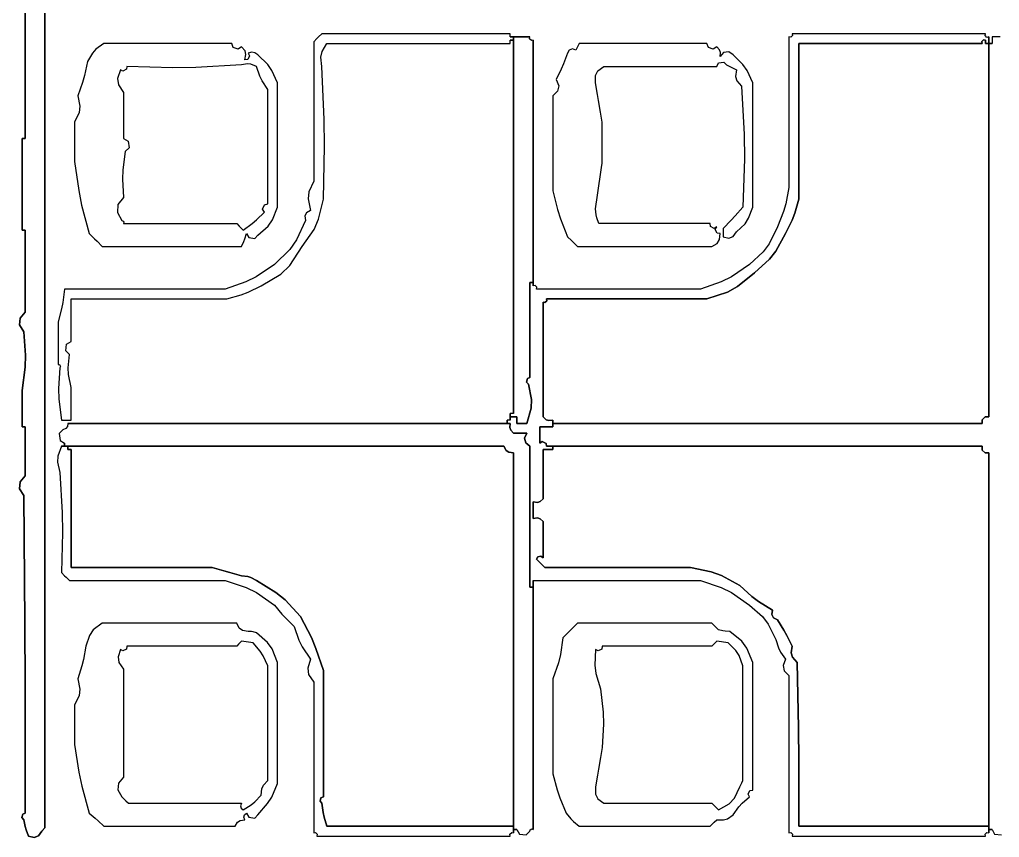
# Model space of a CAD drawing. Extents: x 0 to 5.85, y 0 to 5.4.
# Drawn here: x 1.951 to 2.948, y 2.129 to 2.962 of the extents above; entities that cross this region are included whole.
import ezdxf

# ---------------------------------------------------------------- set-up
doc = ezdxf.new("R2010")
doc.units = 0
doc.header["$LTSCALE"] = 0.40404
doc.layers.get('0').update_dxf_attribs({"linetype": 'CONTINUOUS'})

msp = doc.modelspace()

# ---------------------------------------------------------------- linework, layer by layer
for p, q in [((1.957168, 2.840727), (1.957168, 3.115464)), ((1.957168, 3.115464), (1.957168, 2.840727)), ((1.977173, 2.976095), (1.977173, 2.697024)), ((1.977173, 2.697024), (1.977173, 2.976095)), ((2.25391, 2.94242), (2.250576, 2.939086)), ((2.255577, 2.944087), (2.25391, 2.94242)), ((2.258912, 2.947421), (2.255577, 2.944087)), ((2.335598, 2.947421), (2.258912, 2.947421)), ((2.373941, 2.947421), (2.335598, 2.947421)), ((2.450627, 2.947421), (2.373941, 2.947421)), ((2.450627, 2.946088), (2.450627, 2.947421)), ((2.450627, 2.945421), (2.450627, 2.946088)), ((2.450627, 2.944087), (2.450627, 2.945421)), ((2.453962, 2.944087), (2.450627, 2.944087)), ((2.450627, 2.944087), (2.453962, 2.944087)), ((2.453962, 2.944087), (2.450627, 2.944087)), ((2.470632, 2.944087), (2.453962, 2.944087)), ((2.453962, 2.944087), (2.470632, 2.944087)), ((2.470632, 2.944087), (2.453962, 2.944087)), ((2.453962, 2.944087), (2.453962, 2.560656)), ((2.453962, 2.560656), (2.453962, 2.944087)), ((2.453962, 2.944087), (2.453962, 2.560656)), ((2.453962, 2.940753), (2.453962, 2.944087)), ((2.453962, 2.944087), (2.453962, 2.940753)), ((2.453962, 2.940753), (2.453962, 2.944087)), ((2.470231, 2.942244), (2.470632, 2.944087)), ((2.472124, 2.940351), (2.470231, 2.942244)), ((2.735893, 2.943771), (2.734033, 2.944087)), ((2.734033, 2.944087), (2.734033, 2.882738)), ((2.737683, 2.945562), (2.735893, 2.943771)), ((2.816054, 2.947421), (2.737367, 2.947421)), ((2.737367, 2.947421), (2.737683, 2.945562)), ((2.855398, 2.947421), (2.816054, 2.947421)), ((2.934084, 2.947421), (2.855398, 2.947421)), ((2.930435, 2.939278), (2.932225, 2.941068)), ((2.932225, 2.941068), (2.930435, 2.939278)), ((2.932225, 2.941068), (2.934084, 2.940753)), ((2.934084, 2.940753), (2.932225, 2.941068)), ((2.933683, 2.945578), (2.934084, 2.947421)), ((2.935576, 2.943685), (2.933683, 2.945578)), ((2.937419, 2.944087), (2.935576, 2.943685)), ((2.937419, 2.937419), (2.937419, 2.944087)), ((2.937419, 2.944087), (2.937419, 2.937419)), ((2.937419, 2.937419), (2.937419, 2.944087)), ((2.944087, 2.944087), (2.940753, 2.944087)), ((2.940753, 2.944087), (2.940753, 2.94142)), ((2.940753, 2.94142), (2.940753, 2.940086)), ((2.945754, 2.944087), (2.944087, 2.944087)), ((2.949088, 2.944087), (2.945754, 2.944087)), ((2.02906, 2.931744), (2.025393, 2.927712)), ((2.037188, 2.937419), (2.02906, 2.931744)), ((2.089202, 2.937419), (2.037188, 2.937419)), ((2.115208, 2.937419), (2.089202, 2.937419)), ((2.167221, 2.937419), (2.115208, 2.937419)), ((2.168664, 2.933456), (2.167221, 2.937419)), ((2.173692, 2.931779), (2.168664, 2.933456)), ((2.177224, 2.934084), (2.173692, 2.931779)), ((2.180698, 2.929822), (2.177224, 2.934084)), ((2.250576, 2.939086), (2.250576, 2.882405)), ((2.259158, 2.929139), (2.263913, 2.937419)), ((2.263913, 2.937419), (2.338599, 2.937419)), ((2.338599, 2.937419), (2.375942, 2.937419)), ((2.375942, 2.937419), (2.450627, 2.937419)), ((2.450627, 2.940753), (2.453962, 2.940753)), ((2.453962, 2.940753), (2.450627, 2.940753)), ((2.450627, 2.940753), (2.453962, 2.940753)), ((2.450627, 2.939419), (2.450627, 2.940753)), ((2.450627, 2.938752), (2.450627, 2.939419)), ((2.450627, 2.937419), (2.450627, 2.938752)), ((2.473967, 2.940753), (2.472124, 2.940351)), ((2.473967, 2.694023), (2.473967, 2.940753)), ((2.473967, 2.940753), (2.473967, 2.694023)), ((2.473967, 2.694023), (2.473967, 2.940753)), ((2.513968, 2.93206), (2.510493, 2.930671)), ((2.517311, 2.93075), (2.513968, 2.93206)), ((2.518645, 2.933418), (2.517311, 2.93075)), ((2.519312, 2.934751), (2.518645, 2.933418)), ((2.520645, 2.937419), (2.519312, 2.934751)), ((2.572659, 2.937419), (2.520645, 2.937419)), ((2.598665, 2.937419), (2.572659, 2.937419)), ((2.650679, 2.937419), (2.598665, 2.937419)), ((2.652121, 2.933456), (2.650679, 2.937419)), ((2.657149, 2.931779), (2.652121, 2.933456)), ((2.660681, 2.934084), (2.657149, 2.931779)), ((2.663576, 2.931018), (2.660681, 2.934084)), ((2.664491, 2.928272), (2.663576, 2.931018)), ((2.744036, 2.874069), (2.744036, 2.937419)), ((2.744036, 2.937419), (2.818722, 2.937419)), ((2.818722, 2.937419), (2.744036, 2.937419)), ((2.744036, 2.937419), (2.744036, 2.874069)), ((2.818722, 2.937419), (2.856064, 2.937419)), ((2.856064, 2.937419), (2.818722, 2.937419)), ((2.856064, 2.937419), (2.93075, 2.937419)), ((2.93075, 2.937419), (2.856064, 2.937419)), ((2.93075, 2.937419), (2.930435, 2.939278)), ((2.930435, 2.939278), (2.93075, 2.937419)), ((2.934084, 2.940753), (2.934084, 2.939419)), ((2.934084, 2.939419), (2.934084, 2.940753)), ((2.934084, 2.939419), (2.934084, 2.938752)), ((2.934084, 2.938752), (2.934084, 2.939419)), ((2.934084, 2.938752), (2.934084, 2.937419)), ((2.934084, 2.937419), (2.934084, 2.938752)), ((2.934084, 2.937419), (2.937419, 2.937419)), ((2.937419, 2.937419), (2.934084, 2.937419)), ((2.934084, 2.937419), (2.937419, 2.937419)), ((2.937419, 2.937419), (2.934084, 2.937419)), ((2.934084, 2.937419), (2.937419, 2.937419)), ((2.937419, 2.937419), (2.934084, 2.937419)), ((2.940753, 2.937419), (2.937419, 2.937419)), ((2.937419, 2.937419), (2.940753, 2.937419)), ((2.940753, 2.937419), (2.937419, 2.937419)), ((2.937419, 2.937419), (2.937419, 2.557321)), ((2.937419, 2.557321), (2.937419, 2.937419)), ((2.937419, 2.937419), (2.937419, 2.557321)), ((2.937419, 2.557321), (2.937419, 2.937419)), ((2.937419, 2.937419), (2.937419, 2.557321)), ((2.937419, 2.557321), (2.937419, 2.937419)), ((2.940753, 2.940086), (2.940753, 2.937419)), ((2.025393, 2.927712), (2.020517, 2.919081)), ((2.180558, 2.920748), (2.181617, 2.926144)), ((2.183523, 2.921067), (2.180558, 2.920748)), ((2.181617, 2.926144), (2.180698, 2.929822)), ((2.185416, 2.924853), (2.183523, 2.921067)), ((2.187802, 2.928498), (2.183892, 2.927416)), ((2.183892, 2.927416), (2.185416, 2.924853)), ((2.190548, 2.92804), (2.187802, 2.928498)), ((2.193895, 2.925749), (2.190548, 2.92804)), ((2.203791, 2.916022), (2.193895, 2.925749)), ((2.257967, 2.92358), (2.259158, 2.929139)), ((2.258912, 2.914079), (2.257967, 2.92358)), ((2.508976, 2.927416), (2.504786, 2.91655)), ((2.510493, 2.930671), (2.508976, 2.927416)), ((2.664015, 2.924082), (2.664491, 2.928272)), ((2.667502, 2.928174), (2.664015, 2.924082)), ((2.672965, 2.928857), (2.667502, 2.928174)), ((2.677352, 2.925749), (2.672965, 2.928857)), ((2.687248, 2.916022), (2.677352, 2.925749)), ((2.020517, 2.919081), (2.017334, 2.904869)), ((2.060209, 2.911114), (2.056423, 2.909221)), ((2.060527, 2.914079), (2.060209, 2.911114)), ((2.10719, 2.912679), (2.060527, 2.914079)), ((2.130621, 2.913014), (2.10719, 2.912679)), ((2.177224, 2.915746), (2.130621, 2.913014)), ((2.183187, 2.916701), (2.177224, 2.915746)), ((2.18662, 2.91632), (2.183187, 2.916701)), ((2.192228, 2.914079), (2.18662, 2.91632)), ((2.195745, 2.904252), (2.192228, 2.914079)), ((2.208048, 2.90999), (2.203791, 2.916022)), ((2.261325, 2.860115), (2.258912, 2.914079)), ((2.502443, 2.911194), (2.497306, 2.900743)), ((2.504786, 2.91655), (2.502443, 2.911194)), ((2.539704, 2.909584), (2.545652, 2.914079)), ((2.545652, 2.914079), (2.591663, 2.914079)), ((2.591663, 2.914079), (2.614669, 2.914079)), ((2.614669, 2.914079), (2.660681, 2.914079)), ((2.660681, 2.914079), (2.662595, 2.917656)), ((2.662595, 2.917656), (2.667714, 2.918509)), ((2.667714, 2.918509), (2.670684, 2.915746)), ((2.670684, 2.915746), (2.67456, 2.913513)), ((2.67456, 2.913513), (2.676574, 2.912506)), ((2.676574, 2.912506), (2.680686, 2.910745)), ((2.691505, 2.90999), (2.687248, 2.916022)), ((2.017334, 2.904869), (2.01532, 2.89782)), ((2.053859, 2.910745), (2.051089, 2.901731)), ((2.051089, 2.901731), (2.05201, 2.895284)), ((2.056423, 2.909221), (2.053859, 2.910745)), ((2.198146, 2.89945), (2.195745, 2.904252)), ((2.2139, 2.897408), (2.208048, 2.90999)), ((2.537316, 2.897408), (2.537343, 2.904864)), ((2.537343, 2.904864), (2.539704, 2.909584)), ((2.680686, 2.910745), (2.679736, 2.903848)), ((2.679736, 2.903848), (2.681097, 2.899309)), ((2.697357, 2.897408), (2.691505, 2.90999)), ((2.01532, 2.89782), (2.010515, 2.884072)), ((2.05201, 2.895284), (2.057193, 2.887406)), ((2.203898, 2.89074), (2.198146, 2.89945)), ((2.2139, 2.846729), (2.2139, 2.897408)), ((2.497306, 2.900743), (2.499922, 2.894466)), ((2.499922, 2.894466), (2.498801, 2.88886)), ((2.539317, 2.885405), (2.537316, 2.897408)), ((2.681097, 2.899309), (2.685688, 2.894074)), ((2.685688, 2.894074), (2.6885, 2.844804)), ((2.697357, 2.846729), (2.697357, 2.897408)), ((2.010515, 2.884072), (2.012637, 2.873531)), ((2.057193, 2.887406), (2.057193, 2.868734)), ((2.203898, 2.844061), (2.203898, 2.89074)), ((2.250576, 2.882405), (2.250576, 2.854064)), ((2.498801, 2.88886), (2.493972, 2.884072)), ((2.493972, 2.884072), (2.493972, 2.845395)), ((2.540317, 2.879404), (2.539317, 2.885405)), ((2.734033, 2.882738), (2.734033, 2.852063)), ((2.012637, 2.873531), (2.011833, 2.867092)), ((2.542317, 2.867401), (2.540317, 2.879404)), ((2.744036, 2.842394), (2.744036, 2.874069)), ((2.744036, 2.874069), (2.744036, 2.842394)), ((2.011833, 2.867092), (2.007181, 2.857398)), ((2.057193, 2.868734), (2.057193, 2.859399)), ((2.542984, 2.8634), (2.542317, 2.867401)), ((2.543318, 2.861399), (2.542984, 2.8634)), ((2.543985, 2.857398), (2.543318, 2.861399)), ((2.007181, 2.857398), (2.007181, 2.841394)), ((2.057193, 2.859399), (2.057193, 2.840727)), ((2.250576, 2.854064), (2.250576, 2.797383)), ((2.261659, 2.833052), (2.261325, 2.860115)), ((2.543985, 2.840727), (2.543985, 2.857398)), ((2.734033, 2.852063), (2.734033, 2.790714)), ((2.007181, 2.841394), (2.007181, 2.833392)), ((2.203898, 2.820722), (2.203898, 2.844061)), ((2.2139, 2.821389), (2.2139, 2.846729)), ((2.493972, 2.845395), (2.493972, 2.826057)), ((2.6885, 2.844804), (2.688835, 2.820038)), ((2.697357, 2.821389), (2.697357, 2.846729)), ((2.744036, 2.779045), (2.744036, 2.842394)), ((2.744036, 2.842394), (2.744036, 2.779045)), ((1.953834, 2.803384), (1.953834, 2.840727)), ((1.953834, 2.840727), (1.955167, 2.840727)), ((1.955167, 2.840727), (1.953834, 2.840727)), ((1.953834, 2.840727), (1.953834, 2.803384)), ((1.955167, 2.840727), (1.955834, 2.840727)), ((1.955834, 2.840727), (1.955167, 2.840727)), ((1.955834, 2.840727), (1.957168, 2.840727)), ((1.957168, 2.840727), (1.955834, 2.840727)), ((2.007181, 2.833392), (2.007181, 2.817388)), ((2.057193, 2.840727), (2.061854, 2.838047)), ((2.061854, 2.838047), (2.062718, 2.831136)), ((2.260579, 2.779045), (2.261659, 2.833052)), ((2.543985, 2.832392), (2.543985, 2.840727)), ((2.543985, 2.815721), (2.543985, 2.832392)), ((2.05886, 2.82739), (2.056228, 2.808894)), ((2.062718, 2.831136), (2.05886, 2.82739)), ((2.2139, 2.770709), (2.2139, 2.821389)), ((2.493972, 2.826057), (2.493972, 2.78738)), ((2.697357, 2.770709), (2.697357, 2.821389)), ((2.007181, 2.817388), (2.011458, 2.787747)), ((2.203898, 2.774043), (2.203898, 2.820722)), ((2.543318, 2.811053), (2.543985, 2.815721)), ((2.688835, 2.820038), (2.687355, 2.770709)), ((1.953834, 2.784713), (1.953834, 2.803384)), ((1.953834, 2.803384), (1.953834, 2.784713)), ((2.056228, 2.808894), (2.055887, 2.799349)), ((2.540317, 2.790048), (2.542317, 2.804051)), ((2.542317, 2.804051), (2.542984, 2.808719)), ((2.542984, 2.808719), (2.543318, 2.811053)), ((2.055887, 2.799349), (2.057193, 2.780712)), ((2.250576, 2.797383), (2.245647, 2.786358)), ((1.953834, 2.74737), (1.953834, 2.784713)), ((1.953834, 2.784713), (1.953834, 2.74737)), ((2.011458, 2.787747), (2.014479, 2.772976)), ((2.245647, 2.786358), (2.244853, 2.779213)), ((2.493972, 2.78738), (2.498522, 2.768303)), ((2.537316, 2.769042), (2.539317, 2.783046)), ((2.539317, 2.783046), (2.540317, 2.790048)), ((2.734033, 2.790714), (2.730855, 2.774349)), ((2.014479, 2.772976), (2.022184, 2.744036)), ((2.051397, 2.773363), (2.050834, 2.765471)), ((2.057193, 2.780712), (2.051397, 2.773363)), ((2.198643, 2.768742), (2.200414, 2.773171)), ((2.200414, 2.773171), (2.203898, 2.774043)), ((2.244853, 2.779213), (2.247242, 2.767375)), ((2.255537, 2.758461), (2.260579, 2.779045)), ((2.730855, 2.774349), (2.728482, 2.766212)), ((2.739977, 2.76462), (2.744036, 2.779045)), ((2.744036, 2.779045), (2.739977, 2.76462)), ((2.050834, 2.765471), (2.055526, 2.757373)), ((2.192355, 2.757861), (2.200563, 2.765708)), ((2.200563, 2.765708), (2.198643, 2.768742)), ((2.208833, 2.757792), (2.2139, 2.770709)), ((2.243344, 2.76518), (2.241658, 2.761808)), ((2.241658, 2.761808), (2.242241, 2.757373)), ((2.247242, 2.767375), (2.243344, 2.76518)), ((2.498522, 2.768303), (2.501558, 2.758857)), ((2.53782, 2.762915), (2.537316, 2.769042)), ((2.538512, 2.759802), (2.53782, 2.762915)), ((2.679413, 2.761985), (2.675411, 2.75765)), ((2.687355, 2.770709), (2.679413, 2.761985)), ((2.69311, 2.759463), (2.697357, 2.770709)), ((2.728482, 2.766212), (2.722364, 2.750704)), ((2.737267, 2.757505), (2.739977, 2.76462)), ((2.739977, 2.76462), (2.737267, 2.757505)), ((2.055526, 2.757373), (2.05683, 2.756648)), ((2.05683, 2.756648), (2.057396, 2.755516)), ((2.057396, 2.755516), (2.057193, 2.754038)), ((2.057193, 2.754038), (2.103205, 2.754038)), ((2.103205, 2.754038), (2.126211, 2.754038)), ((2.126211, 2.754038), (2.172223, 2.754038)), ((2.172223, 2.754038), (2.17489, 2.751371)), ((2.178891, 2.74737), (2.187989, 2.754166)), ((2.187989, 2.754166), (2.192355, 2.757861)), ((2.193895, 2.742369), (2.20437, 2.751469)), ((2.20437, 2.751469), (2.208833, 2.757792)), ((2.242241, 2.757373), (2.232972, 2.737403)), ((2.250918, 2.748159), (2.255537, 2.758461)), ((2.501558, 2.758857), (2.508976, 2.740702)), ((2.54065, 2.754038), (2.538512, 2.759802)), ((2.585995, 2.754038), (2.54065, 2.754038)), ((2.608668, 2.754038), (2.585995, 2.754038)), ((2.654013, 2.754038), (2.608668, 2.754038)), ((2.654332, 2.751073), (2.654013, 2.754038)), ((2.675411, 2.75765), (2.66735, 2.749037)), ((2.680686, 2.745703), (2.689434, 2.753949)), ((2.689434, 2.753949), (2.69311, 2.759463)), ((2.730699, 2.744036), (2.737267, 2.757505)), ((2.737267, 2.757505), (2.730699, 2.744036)), ((1.955167, 2.74737), (1.953834, 2.74737)), ((1.953834, 2.74737), (1.955167, 2.74737)), ((1.955834, 2.74737), (1.955167, 2.74737)), ((1.955167, 2.74737), (1.955834, 2.74737)), ((1.957168, 2.74737), (1.955834, 2.74737)), ((1.955834, 2.74737), (1.957168, 2.74737)), ((1.957168, 2.714028), (1.957168, 2.74737)), ((1.957168, 2.74737), (1.957168, 2.714028)), ((2.022184, 2.744036), (2.027519, 2.738701)), ((2.17489, 2.751371), (2.176224, 2.750037)), ((2.176224, 2.750037), (2.178891, 2.74737)), ((2.180468, 2.738616), (2.182225, 2.744036)), ((2.182225, 2.744036), (2.184499, 2.739905)), ((2.190556, 2.73904), (2.193895, 2.742369)), ((2.238906, 2.730699), (2.250918, 2.748159)), ((2.658118, 2.74918), (2.654332, 2.751073)), ((2.660681, 2.750704), (2.658118, 2.74918)), ((2.659157, 2.748141), (2.660681, 2.750704)), ((2.66105, 2.744355), (2.659157, 2.748141)), ((2.664015, 2.744036), (2.66105, 2.744355)), ((2.66345, 2.73777), (2.664015, 2.744036)), ((2.66735, 2.749037), (2.66735, 2.745703)), ((2.66735, 2.745703), (2.66735, 2.744036)), ((2.66735, 2.744036), (2.66735, 2.740702)), ((2.677439, 2.741022), (2.680686, 2.745703)), ((2.722364, 2.750704), (2.713976, 2.733576)), ((2.720877, 2.726142), (2.730699, 2.744036)), ((2.730699, 2.744036), (2.720877, 2.726142)), ((2.027519, 2.738701), (2.030186, 2.736034)), ((2.030186, 2.736034), (2.035521, 2.730699)), ((2.177224, 2.730699), (2.179464, 2.735938)), ((2.179464, 2.735938), (2.180468, 2.738616)), ((2.184499, 2.739905), (2.190556, 2.73904)), ((2.232972, 2.737403), (2.226234, 2.727828)), ((2.508976, 2.740702), (2.512977, 2.736701)), ((2.512977, 2.736701), (2.514977, 2.7347)), ((2.514977, 2.7347), (2.518978, 2.730699)), ((2.65568, 2.730699), (2.661064, 2.733953)), ((2.661064, 2.733953), (2.66345, 2.73777)), ((2.66735, 2.740702), (2.672874, 2.73931)), ((2.672874, 2.73931), (2.677439, 2.741022)), ((2.713976, 2.733576), (2.707937, 2.725405)), ((2.035521, 2.730699), (2.092202, 2.730699)), ((2.092202, 2.730699), (2.120543, 2.730699)), ((2.120543, 2.730699), (2.177224, 2.730699)), ((2.226234, 2.727828), (2.210566, 2.712361)), ((2.226192, 2.711401), (2.238906, 2.730699)), ((2.518978, 2.730699), (2.573659, 2.730699)), ((2.573659, 2.730699), (2.600999, 2.730699)), ((2.600999, 2.730699), (2.65568, 2.730699)), ((2.707937, 2.725405), (2.694023, 2.712361)), ((2.714187, 2.717691), (2.720877, 2.726142)), ((2.720877, 2.726142), (2.714187, 2.717691)), ((1.957168, 2.697357), (1.957168, 2.714028)), ((1.957168, 2.714028), (1.957168, 2.697357)), ((2.210566, 2.712361), (2.192059, 2.699802)), ((2.694023, 2.712361), (2.675516, 2.699802)), ((2.699024, 2.704026), (2.714187, 2.717691)), ((2.714187, 2.717691), (2.699024, 2.704026)), ((2.197229, 2.690689), (2.21703, 2.702605)), ((2.21703, 2.702605), (2.226192, 2.711401)), ((2.681901, 2.690075), (2.699024, 2.704026)), ((2.699024, 2.704026), (2.681901, 2.690075)), ((1.957168, 2.664015), (1.957168, 2.697357)), ((1.957168, 2.697357), (1.957168, 2.664015)), ((1.977173, 2.697024), (1.977173, 2.138881)), ((1.977173, 2.138881), (1.977173, 2.697024)), ((2.181705, 2.694625), (2.160553, 2.687355)), ((2.192059, 2.699802), (2.181705, 2.694625)), ((2.473967, 2.694023), (2.470632, 2.694023)), ((2.470632, 2.694023), (2.473967, 2.694023)), ((2.473967, 2.694023), (2.470632, 2.694023)), ((2.470632, 2.694023), (2.470632, 2.655346)), ((2.470632, 2.694023), (2.473967, 2.694023)), ((2.473967, 2.694023), (2.470632, 2.694023)), ((2.470632, 2.694023), (2.473967, 2.694023)), ((2.470632, 2.655346), (2.470632, 2.694023)), ((2.473967, 2.690689), (2.473967, 2.694023)), ((2.473967, 2.694023), (2.473967, 2.690689)), ((2.473967, 2.690689), (2.473967, 2.694023)), ((2.665162, 2.694625), (2.64401, 2.687355)), ((2.675516, 2.699802), (2.665162, 2.694625)), ((1.997178, 2.687355), (1.995285, 2.673886)), ((2.062528, 2.687355), (1.997178, 2.687355)), ((2.095203, 2.687355), (2.062528, 2.687355)), ((2.160553, 2.687355), (2.095203, 2.687355)), ((2.176645, 2.681411), (2.18376, 2.684121)), ((2.18376, 2.684121), (2.197229, 2.690689)), ((2.47581, 2.69109), (2.473967, 2.690689)), ((2.477703, 2.689197), (2.47581, 2.69109)), ((2.477301, 2.687355), (2.477703, 2.689197)), ((2.543985, 2.687355), (2.477301, 2.687355)), ((2.577326, 2.687355), (2.543985, 2.687355)), ((2.64401, 2.687355), (2.577326, 2.687355)), ((2.650679, 2.677352), (2.671611, 2.684398)), ((2.671611, 2.684398), (2.650679, 2.677352)), ((2.671611, 2.684398), (2.681901, 2.690075)), ((2.681901, 2.690075), (2.671611, 2.684398)), ((1.995285, 2.673886), (1.993942, 2.667173)), ((2.003846, 2.660014), (2.003846, 2.677352)), ((2.003846, 2.677352), (2.067196, 2.677352)), ((2.067196, 2.677352), (2.098871, 2.677352)), ((2.098871, 2.677352), (2.16222, 2.677352)), ((2.16222, 2.677352), (2.176645, 2.681411)), ((2.483969, 2.627339), (2.483969, 2.674018)), ((2.483969, 2.674018), (2.485829, 2.673702)), ((2.485829, 2.673702), (2.483969, 2.674018)), ((2.483969, 2.674018), (2.483969, 2.627339)), ((2.485829, 2.673702), (2.487619, 2.675493)), ((2.487619, 2.675493), (2.485829, 2.673702)), ((2.487619, 2.675493), (2.487303, 2.677352)), ((2.487303, 2.677352), (2.552653, 2.677352)), ((2.552653, 2.677352), (2.487303, 2.677352)), ((2.487303, 2.677352), (2.487619, 2.675493)), ((2.552653, 2.677352), (2.585329, 2.677352)), ((2.585329, 2.677352), (2.552653, 2.677352)), ((2.585329, 2.677352), (2.650679, 2.677352)), ((2.650679, 2.677352), (2.585329, 2.677352)), ((1.951938, 2.657922), (1.957168, 2.664015)), ((1.957168, 2.664015), (1.951938, 2.657922)), ((1.993942, 2.667173), (1.99051, 2.654013)), ((1.951351, 2.650885), (1.951938, 2.657922)), ((1.951938, 2.657922), (1.951351, 2.650885)), ((1.99051, 2.654013), (1.99051, 2.636675)), ((2.003846, 2.651345), (2.003846, 2.660014)), ((2.470632, 2.655346), (2.470632, 2.636008)), ((2.470632, 2.636008), (2.470632, 2.655346)), ((1.955501, 2.64401), (1.951351, 2.650885)), ((1.951351, 2.650885), (1.955501, 2.64401)), ((1.957341, 2.620065), (1.955501, 2.64401)), ((1.955501, 2.64401), (1.957341, 2.620065)), ((2.003846, 2.634008), (2.003846, 2.651345)), ((1.99051, 2.636675), (1.99051, 2.628006)), ((1.999186, 2.631327), (2.003846, 2.634008)), ((2.470632, 2.636008), (2.470632, 2.597332)), ((2.470632, 2.597332), (2.470632, 2.636008)), ((1.99051, 2.628006), (1.99051, 2.610668)), ((1.998322, 2.624416), (1.999186, 2.631327)), ((2.002179, 2.620671), (1.998322, 2.624416)), ((2.483969, 2.604), (2.483969, 2.627339)), ((2.483969, 2.627339), (2.483969, 2.604)), ((1.957001, 2.6078), (1.957341, 2.620065)), ((1.957341, 2.620065), (1.957001, 2.6078)), ((2.000847, 2.607384), (2.002179, 2.620671)), ((1.953834, 2.583995), (1.957001, 2.6078)), ((1.957001, 2.6078), (1.953834, 2.583995)), ((1.99051, 2.610668), (1.991991, 2.610502)), ((1.992177, 2.607334), (1.990897, 2.586023)), ((1.991991, 2.610502), (1.992933, 2.608619)), ((1.992933, 2.608619), (1.992177, 2.607334)), ((2.001196, 2.600417), (2.000847, 2.607384)), ((2.483969, 2.557321), (2.483969, 2.604)), ((2.483969, 2.604), (2.483969, 2.557321)), ((2.003846, 2.587329), (2.001196, 2.600417)), ((2.468054, 2.596377), (2.467139, 2.592719)), ((2.467139, 2.592719), (2.468054, 2.596377)), ((2.467139, 2.592719), (2.468965, 2.590663)), ((2.468965, 2.590663), (2.467139, 2.592719)), ((2.470632, 2.597332), (2.468054, 2.596377)), ((2.468054, 2.596377), (2.470632, 2.597332)), ((1.953834, 2.569324), (1.953834, 2.583995)), ((1.953834, 2.583995), (1.953834, 2.569324)), ((1.990897, 2.586023), (1.991236, 2.575176)), ((2.003846, 2.573992), (2.003846, 2.587329)), ((2.468965, 2.590663), (2.472124, 2.57496)), ((2.472124, 2.57496), (2.468965, 2.590663)), ((1.991236, 2.575176), (1.993844, 2.553987)), ((2.003846, 2.567324), (2.003846, 2.573992)), ((2.472124, 2.57496), (2.471752, 2.566039)), ((2.471752, 2.566039), (2.472124, 2.57496)), ((1.953834, 2.561989), (1.953834, 2.569324)), ((1.953834, 2.569324), (1.953834, 2.561989)), ((2.003846, 2.553987), (2.003846, 2.567324)), ((2.471752, 2.566039), (2.467298, 2.550653)), ((2.467298, 2.550653), (2.471752, 2.566039)), ((1.953834, 2.547319), (1.953834, 2.561989)), ((1.953834, 2.561989), (1.953834, 2.547319)), ((1.993844, 2.553987), (1.997845, 2.553987)), ((1.997845, 2.553987), (1.999845, 2.553987)), ((1.999845, 2.553987), (2.003846, 2.553987)), ((2.448627, 2.553987), (2.447293, 2.553987)), ((2.447293, 2.553987), (2.447293, 2.550653)), ((2.447293, 2.550653), (2.447293, 2.553987)), ((2.447293, 2.553987), (2.447293, 2.550653)), ((2.449294, 2.553987), (2.448627, 2.553987)), ((2.450627, 2.553987), (2.449294, 2.553987)), ((2.451961, 2.560656), (2.450627, 2.560656)), ((2.450627, 2.560656), (2.450627, 2.557321)), ((2.450627, 2.557321), (2.450627, 2.560656)), ((2.450627, 2.560656), (2.450627, 2.557321)), ((2.457296, 2.557321), (2.450627, 2.557321)), ((2.450627, 2.557321), (2.457296, 2.557321)), ((2.457296, 2.557321), (2.450627, 2.557321)), ((2.450627, 2.557321), (2.450627, 2.553987)), ((2.450627, 2.553987), (2.450627, 2.557321)), ((2.450627, 2.557321), (2.450627, 2.553987)), ((2.450627, 2.557321), (2.457296, 2.557321)), ((2.457296, 2.557321), (2.450627, 2.557321)), ((2.450627, 2.557321), (2.457296, 2.557321)), ((2.452628, 2.560656), (2.451961, 2.560656)), ((2.453962, 2.560656), (2.452628, 2.560656)), ((2.457296, 2.554654), (2.457296, 2.557321)), ((2.457296, 2.557321), (2.457296, 2.554654)), ((2.457296, 2.55332), (2.457296, 2.554654)), ((2.457296, 2.554654), (2.457296, 2.55332)), ((2.457296, 2.550653), (2.457296, 2.55332)), ((2.457296, 2.55332), (2.457296, 2.550653)), ((2.487036, 2.554426), (2.483969, 2.557321)), ((2.483969, 2.557321), (2.487036, 2.554426)), ((2.489781, 2.553511), (2.487036, 2.554426)), ((2.487036, 2.554426), (2.489781, 2.553511)), ((2.493972, 2.553987), (2.489781, 2.553511)), ((2.489781, 2.553511), (2.493972, 2.553987)), ((2.493972, 2.547319), (2.493972, 2.553987)), ((2.493972, 2.553987), (2.493972, 2.547319)), ((2.493972, 2.547319), (2.493972, 2.553987)), ((2.493972, 2.553987), (2.493972, 2.550653)), ((2.493972, 2.550653), (2.493972, 2.553987)), ((2.493972, 2.553987), (2.493972, 2.550653)), ((2.930757, 2.554425), (2.93075, 2.550653)), ((2.93075, 2.550653), (2.930757, 2.554425)), ((2.933646, 2.557315), (2.930757, 2.554425)), ((2.930757, 2.554425), (2.933646, 2.557315)), ((2.937419, 2.557321), (2.933646, 2.557315)), ((2.933646, 2.557315), (2.937419, 2.557321)), ((1.955167, 2.547319), (1.953834, 2.547319)), ((1.953834, 2.547319), (1.955167, 2.547319)), ((1.955834, 2.547319), (1.955167, 2.547319)), ((1.955167, 2.547319), (1.955834, 2.547319)), ((1.957168, 2.547319), (1.955834, 2.547319)), ((1.955834, 2.547319), (1.957168, 2.547319)), ((1.957168, 2.527314), (1.957168, 2.547319)), ((1.957168, 2.547319), (1.957168, 2.527314)), ((1.995511, 2.543985), (1.991654, 2.540239)), ((1.998511, 2.545438), (1.995511, 2.543985)), ((1.999957, 2.547365), (1.998511, 2.545438)), ((2.000512, 2.550653), (1.999957, 2.547365)), ((2.450627, 2.550653), (2.000512, 2.550653)), ((2.000512, 2.550653), (2.450627, 2.550653)), ((2.450627, 2.550653), (2.000512, 2.550653)), ((2.447293, 2.550653), (2.450627, 2.550653)), ((2.450627, 2.550653), (2.447293, 2.550653)), ((2.447293, 2.550653), (2.450627, 2.550653)), ((2.450151, 2.546462), (2.450627, 2.550653)), ((2.450627, 2.550653), (2.450151, 2.546462)), ((2.451066, 2.543717), (2.450151, 2.546462)), ((2.450151, 2.546462), (2.451066, 2.543717)), ((2.453962, 2.54065), (2.451066, 2.543717)), ((2.451066, 2.543717), (2.453962, 2.54065)), ((2.461297, 2.550653), (2.457296, 2.550653)), ((2.457296, 2.550653), (2.461297, 2.550653)), ((2.463297, 2.550653), (2.461297, 2.550653)), ((2.461297, 2.550653), (2.463297, 2.550653)), ((2.467298, 2.550653), (2.463297, 2.550653)), ((2.463297, 2.550653), (2.467298, 2.550653)), ((2.480635, 2.54065), (2.480635, 2.547319)), ((2.480635, 2.547319), (2.48597, 2.547319)), ((2.48597, 2.547319), (2.480635, 2.547319)), ((2.480635, 2.547319), (2.480635, 2.54065)), ((2.48597, 2.547319), (2.488637, 2.547319)), ((2.488637, 2.547319), (2.48597, 2.547319)), ((2.488637, 2.547319), (2.493972, 2.547319)), ((2.493972, 2.547319), (2.488637, 2.547319)), ((2.93075, 2.550653), (2.493972, 2.550653)), ((2.493972, 2.550653), (2.93075, 2.550653)), ((2.93075, 2.550653), (2.493972, 2.550653)), ((2.493972, 2.550653), (2.493972, 2.547319)), ((2.493972, 2.547319), (2.493972, 2.550653)), ((2.493972, 2.550653), (2.493972, 2.547319)), ((2.493972, 2.550653), (2.93075, 2.550653)), ((2.93075, 2.550653), (2.493972, 2.550653)), ((2.493972, 2.550653), (2.93075, 2.550653)), ((1.991654, 2.540239), (1.992518, 2.533328)), ((1.992518, 2.533328), (1.997178, 2.530648)), ((2.459296, 2.54065), (2.453962, 2.54065)), ((2.453962, 2.54065), (2.459296, 2.54065)), ((2.461964, 2.54065), (2.459296, 2.54065)), ((2.459296, 2.54065), (2.461964, 2.54065)), ((2.467298, 2.54065), (2.461964, 2.54065)), ((2.461964, 2.54065), (2.467298, 2.54065)), ((2.465206, 2.535565), (2.467298, 2.54065)), ((2.467298, 2.54065), (2.465206, 2.535565)), ((2.466393, 2.530816), (2.465206, 2.535565)), ((2.465206, 2.535565), (2.466393, 2.530816)), ((2.480635, 2.537316), (2.480635, 2.54065)), ((2.480635, 2.54065), (2.480635, 2.537316)), ((2.480635, 2.530648), (2.480635, 2.537316)), ((2.480635, 2.537316), (2.480635, 2.530648)), ((2.483198, 2.532172), (2.480635, 2.530648)), ((2.480635, 2.530648), (2.483198, 2.532172)), ((2.486984, 2.530279), (2.483198, 2.532172)), ((2.483198, 2.532172), (2.486984, 2.530279)), ((1.957168, 2.517311), (1.957168, 2.527314)), ((1.957168, 2.527314), (1.957168, 2.517311)), ((1.993844, 2.527314), (1.990354, 2.517209)), ((2.000512, 2.527314), (1.993844, 2.527314)), ((1.993844, 2.527314), (2.000512, 2.527314)), ((2.000512, 2.527314), (1.993844, 2.527314)), ((1.997178, 2.530648), (1.997178, 2.527314)), ((1.997178, 2.527314), (1.997178, 2.530648)), ((1.997178, 2.530648), (1.997178, 2.527314)), ((1.997178, 2.527314), (2.443959, 2.527314)), ((2.443959, 2.527314), (1.997178, 2.527314)), ((1.997178, 2.527314), (2.443959, 2.527314)), ((2.000512, 2.523979), (2.000512, 2.527314)), ((2.000512, 2.527314), (2.000512, 2.523979)), ((2.000512, 2.523979), (2.000512, 2.527314)), ((2.443959, 2.527314), (2.000512, 2.527314)), ((2.000512, 2.527314), (2.443959, 2.527314)), ((2.443959, 2.527314), (2.000512, 2.527314)), ((2.000512, 2.527314), (2.000512, 2.523979)), ((2.000512, 2.523979), (2.000512, 2.527314)), ((2.000512, 2.527314), (2.000512, 2.523979)), ((2.001846, 2.523979), (2.000512, 2.523979)), ((2.000512, 2.523979), (2.001846, 2.523979)), ((2.002513, 2.523979), (2.001846, 2.523979)), ((2.001846, 2.523979), (2.002513, 2.523979)), ((2.003846, 2.523979), (2.002513, 2.523979)), ((2.002513, 2.523979), (2.003846, 2.523979)), ((2.003846, 2.475967), (2.003846, 2.523979)), ((2.003846, 2.523979), (2.003846, 2.475967)), ((2.443959, 2.527314), (2.446386, 2.523162)), ((2.446386, 2.523162), (2.443959, 2.527314)), ((2.446386, 2.523162), (2.449196, 2.521288)), ((2.449196, 2.521288), (2.446386, 2.523162)), ((2.470632, 2.527314), (2.466393, 2.530816)), ((2.466393, 2.530816), (2.470632, 2.527314)), ((2.470632, 2.469966), (2.470632, 2.527314)), ((2.470632, 2.527314), (2.470632, 2.469966)), ((2.483969, 2.503974), (2.483969, 2.523979)), ((2.483969, 2.523979), (2.48797, 2.523979)), ((2.48797, 2.523979), (2.483969, 2.523979)), ((2.483969, 2.523979), (2.483969, 2.503974)), ((2.487303, 2.527314), (2.486984, 2.530279)), ((2.486984, 2.530279), (2.487303, 2.527314)), ((2.493972, 2.527314), (2.487303, 2.527314)), ((2.487303, 2.527314), (2.493972, 2.527314)), ((2.493972, 2.527314), (2.487303, 2.527314)), ((2.487303, 2.527314), (2.93075, 2.527314)), ((2.93075, 2.527314), (2.487303, 2.527314)), ((2.487303, 2.527314), (2.93075, 2.527314)), ((2.48797, 2.523979), (2.489971, 2.523979)), ((2.489971, 2.523979), (2.48797, 2.523979)), ((2.489971, 2.523979), (2.493972, 2.523979)), ((2.493972, 2.523979), (2.489971, 2.523979)), ((2.493972, 2.523979), (2.493972, 2.527314)), ((2.493972, 2.527314), (2.493972, 2.523979)), ((2.493972, 2.523979), (2.493972, 2.527314)), ((2.93075, 2.527314), (2.493972, 2.527314)), ((2.493972, 2.527314), (2.93075, 2.527314)), ((2.93075, 2.527314), (2.493972, 2.527314)), ((2.493972, 2.527314), (2.493972, 2.523979)), ((2.493972, 2.523979), (2.493972, 2.527314)), ((2.493972, 2.527314), (2.493972, 2.523979)), ((2.93075, 2.527314), (2.930757, 2.523541)), ((2.930757, 2.523541), (2.93075, 2.527314)), ((2.930757, 2.523541), (2.933646, 2.520652)), ((2.933646, 2.520652), (2.930757, 2.523541)), ((1.957168, 2.497306), (1.957168, 2.517311)), ((1.957168, 2.517311), (1.957168, 2.497306)), ((1.990354, 2.517209), (1.989972, 2.511101)), ((2.449196, 2.521288), (2.453962, 2.520645)), ((2.453962, 2.520645), (2.449196, 2.521288)), ((2.453962, 2.520645), (2.453962, 2.137214)), ((2.453962, 2.137214), (2.453962, 2.520645)), ((2.453962, 2.520645), (2.453962, 2.137214)), ((2.453962, 2.140548), (2.453962, 2.520645)), ((2.453962, 2.520645), (2.453962, 2.140548)), ((2.453962, 2.140548), (2.453962, 2.520645)), ((2.933646, 2.520652), (2.937419, 2.520645)), ((2.937419, 2.520645), (2.933646, 2.520652)), ((2.937419, 2.520645), (2.937419, 2.137214)), ((2.937419, 2.137214), (2.937419, 2.520645)), ((2.937419, 2.520645), (2.937419, 2.137214)), ((2.937419, 2.140548), (2.937419, 2.520645)), ((2.937419, 2.520645), (2.937419, 2.140548)), ((2.937419, 2.140548), (2.937419, 2.520645)), ((1.989972, 2.511101), (1.992177, 2.50064)), ((2.483969, 2.493972), (2.483969, 2.503974)), ((2.483969, 2.503974), (2.483969, 2.493972)), ((1.951938, 2.491213), (1.957168, 2.497306)), ((1.957168, 2.497306), (1.951938, 2.491213)), ((1.992177, 2.50064), (1.994729, 2.460038)), ((2.483969, 2.473967), (2.483969, 2.493972)), ((2.483969, 2.493972), (2.483969, 2.473967)), ((1.951351, 2.484175), (1.951938, 2.491213)), ((1.951938, 2.491213), (1.951351, 2.484175)), ((1.955501, 2.477301), (1.951351, 2.484175)), ((1.951351, 2.484175), (1.955501, 2.477301)), ((1.956834, 2.34794), (1.955501, 2.477301)), ((1.955501, 2.477301), (1.956834, 2.34794)), ((2.003846, 2.451961), (2.003846, 2.475967)), ((2.003846, 2.475967), (2.003846, 2.451961)), ((2.480902, 2.471072), (2.483969, 2.473967)), ((2.483969, 2.473967), (2.480902, 2.471072)), ((2.470632, 2.441292), (2.470632, 2.469966)), ((2.470632, 2.469966), (2.470632, 2.441292)), ((2.473967, 2.463964), (2.473967, 2.470632)), ((2.473967, 2.470632), (2.478157, 2.470156)), ((2.478157, 2.470156), (2.473967, 2.470632)), ((2.473967, 2.470632), (2.473967, 2.463964)), ((2.473967, 2.46063), (2.473967, 2.463964)), ((2.473967, 2.463964), (2.473967, 2.46063)), ((2.478157, 2.470156), (2.480902, 2.471072)), ((2.480902, 2.471072), (2.478157, 2.470156)), ((1.994729, 2.460038), (1.995064, 2.439612)), ((2.473967, 2.453962), (2.473967, 2.46063)), ((2.473967, 2.46063), (2.473967, 2.453962)), ((2.478157, 2.454438), (2.473967, 2.453962)), ((2.473967, 2.453962), (2.478157, 2.454438)), ((2.480902, 2.453523), (2.478157, 2.454438)), ((2.478157, 2.454438), (2.480902, 2.453523)), ((2.483969, 2.450627), (2.480902, 2.453523)), ((2.480902, 2.453523), (2.483969, 2.450627)), ((2.003846, 2.403949), (2.003846, 2.451961)), ((2.003846, 2.451961), (2.003846, 2.403949)), ((2.483969, 2.435957), (2.483969, 2.450627)), ((2.483969, 2.450627), (2.483969, 2.435957)), ((1.995064, 2.439612), (1.993844, 2.398947)), ((2.470632, 2.383944), (2.470632, 2.441292)), ((2.470632, 2.441292), (2.470632, 2.383944)), ((2.483969, 2.428622), (2.483969, 2.435957)), ((2.483969, 2.435957), (2.483969, 2.428622)), ((2.483969, 2.413951), (2.483969, 2.428622)), ((2.483969, 2.428622), (2.483969, 2.413951)), ((2.477301, 2.412284), (2.478695, 2.414654)), ((2.478695, 2.414654), (2.477301, 2.412284)), ((2.478695, 2.414654), (2.481624, 2.415386)), ((2.481624, 2.415386), (2.478695, 2.414654)), ((2.481624, 2.415386), (2.483969, 2.413951)), ((2.483969, 2.413951), (2.481624, 2.415386)), ((2.061194, 2.403949), (2.003846, 2.403949)), ((2.003846, 2.403949), (2.061194, 2.403949)), ((2.089868, 2.403949), (2.061194, 2.403949)), ((2.061194, 2.403949), (2.089868, 2.403949)), ((2.147216, 2.403949), (2.089868, 2.403949)), ((2.089868, 2.403949), (2.147216, 2.403949)), ((2.159238, 2.400683), (2.147216, 2.403949)), ((2.147216, 2.403949), (2.159238, 2.400683)), ((2.480635, 2.40895), (2.477301, 2.412284)), ((2.477301, 2.412284), (2.480635, 2.40895)), ((2.482302, 2.407283), (2.480635, 2.40895)), ((2.480635, 2.40895), (2.482302, 2.407283)), ((2.485636, 2.403949), (2.482302, 2.407283)), ((2.482302, 2.407283), (2.485636, 2.403949)), ((2.544985, 2.403949), (2.485636, 2.403949)), ((2.485636, 2.403949), (2.544985, 2.403949)), ((2.574659, 2.403949), (2.544985, 2.403949)), ((2.544985, 2.403949), (2.574659, 2.403949)), ((2.634008, 2.403949), (2.574659, 2.403949)), ((2.574659, 2.403949), (2.634008, 2.403949)), ((2.654885, 2.39969), (2.634008, 2.403949)), ((2.634008, 2.403949), (2.654885, 2.39969)), ((1.993844, 2.398947), (1.997178, 2.395613)), ((1.997178, 2.395613), (1.998845, 2.393946)), ((1.998845, 2.393946), (2.002179, 2.390612)), ((2.16524, 2.399016), (2.159238, 2.400683)), ((2.159238, 2.400683), (2.16524, 2.399016)), ((2.177224, 2.395613), (2.16524, 2.399016)), ((2.16524, 2.399016), (2.177224, 2.395613)), ((2.183501, 2.394824), (2.177224, 2.395613)), ((2.177224, 2.395613), (2.183501, 2.394824)), ((2.186733, 2.393747), (2.183501, 2.394824)), ((2.183501, 2.394824), (2.186733, 2.393747)), ((2.192228, 2.390612), (2.186733, 2.393747)), ((2.186733, 2.393747), (2.192228, 2.390612)), ((2.665338, 2.395857), (2.654885, 2.39969)), ((2.654885, 2.39969), (2.665338, 2.395857)), ((2.68402, 2.385611), (2.665338, 2.395857)), ((2.665338, 2.395857), (2.68402, 2.385611)), ((2.002179, 2.390612), (2.065529, 2.390612)), ((2.065529, 2.390612), (2.097204, 2.390612)), ((2.097204, 2.390612), (2.160553, 2.390612)), ((2.160553, 2.390612), (2.181835, 2.383731)), ((2.181835, 2.383731), (2.192292, 2.378503)), ((2.21206, 2.378526), (2.192228, 2.390612)), ((2.192228, 2.390612), (2.21206, 2.378526)), ((2.473967, 2.383944), (2.470632, 2.383944)), ((2.470632, 2.383944), (2.473967, 2.383944)), ((2.473967, 2.383944), (2.470632, 2.383944)), ((2.470632, 2.383944), (2.473967, 2.383944)), ((2.473967, 2.383944), (2.470632, 2.383944)), ((2.470632, 2.383944), (2.473967, 2.383944)), ((2.473967, 2.383944), (2.473967, 2.390612)), ((2.473967, 2.390612), (2.473967, 2.383944)), ((2.473967, 2.383944), (2.473967, 2.390612)), ((2.473967, 2.390612), (2.541984, 2.390612)), ((2.473967, 2.137214), (2.473967, 2.383944)), ((2.473967, 2.383944), (2.473967, 2.137214)), ((2.473967, 2.137214), (2.473967, 2.383944)), ((2.541984, 2.390612), (2.575993, 2.390612)), ((2.575993, 2.390612), (2.64401, 2.390612)), ((2.64401, 2.390612), (2.665292, 2.383731)), ((2.665292, 2.383731), (2.675749, 2.378503)), ((2.696425, 2.374473), (2.68402, 2.385611)), ((2.68402, 2.385611), (2.696425, 2.374473)), ((2.192292, 2.378503), (2.210566, 2.365606)), ((2.221397, 2.370918), (2.21206, 2.378526)), ((2.21206, 2.378526), (2.221397, 2.370918)), ((2.675749, 2.378503), (2.694023, 2.365606)), ((2.703197, 2.369394), (2.696425, 2.374473)), ((2.696425, 2.374473), (2.703197, 2.369394)), ((2.210566, 2.365606), (2.218148, 2.356567)), ((2.237239, 2.353936), (2.221397, 2.370918)), ((2.221397, 2.370918), (2.237239, 2.353936)), ((2.694023, 2.365606), (2.707212, 2.353944)), ((2.717362, 2.360604), (2.703197, 2.369394)), ((2.703197, 2.369394), (2.717362, 2.360604)), ((2.218148, 2.356567), (2.222167, 2.352213)), ((2.248198, 2.332692), (2.237239, 2.353936)), ((2.237239, 2.353936), (2.248198, 2.332692)), ((2.707212, 2.353944), (2.712954, 2.346408)), ((2.716597, 2.356197), (2.717362, 2.360604)), ((2.717362, 2.360604), (2.716597, 2.356197)), ((2.718379, 2.352634), (2.716597, 2.356197)), ((2.716597, 2.356197), (2.718379, 2.352634)), ((1.957168, 2.283253), (1.956834, 2.34794)), ((1.956834, 2.34794), (1.957168, 2.283253)), ((2.035521, 2.347268), (2.026336, 2.340394)), ((2.090202, 2.347268), (2.035521, 2.347268)), ((2.117542, 2.347268), (2.090202, 2.347268)), ((2.172223, 2.347268), (2.117542, 2.347268)), ((2.174914, 2.342202), (2.172223, 2.347268)), ((2.222167, 2.352213), (2.230571, 2.343933)), ((2.230571, 2.343933), (2.235576, 2.329888)), ((2.518978, 2.347268), (2.512977, 2.341266)), ((2.573659, 2.347268), (2.518978, 2.347268)), ((2.600999, 2.347268), (2.573659, 2.347268)), ((2.65568, 2.347268), (2.600999, 2.347268)), ((2.658347, 2.3446), (2.65568, 2.347268)), ((2.659681, 2.343267), (2.658347, 2.3446)), ((2.662348, 2.340599), (2.659681, 2.343267)), ((2.712954, 2.346408), (2.720696, 2.330597)), ((2.722364, 2.350602), (2.718379, 2.352634)), ((2.718379, 2.352634), (2.722364, 2.350602)), ((2.728845, 2.340217), (2.722364, 2.350602)), ((2.722364, 2.350602), (2.728845, 2.340217)), ((2.022373, 2.334847), (2.01885, 2.323928)), ((2.026336, 2.340394), (2.022373, 2.334847)), ((2.178228, 2.339835), (2.174914, 2.342202)), ((2.183892, 2.338932), (2.178228, 2.339835)), ((2.187291, 2.338823), (2.183892, 2.338932)), ((2.189049, 2.338471), (2.187291, 2.338823)), ((2.192228, 2.337265), (2.189049, 2.338471)), ((2.203512, 2.327679), (2.192228, 2.337265)), ((2.509976, 2.338265), (2.503974, 2.332264)), ((2.512977, 2.341266), (2.509976, 2.338265)), ((2.666883, 2.339307), (2.662348, 2.340599)), ((2.669303, 2.338961), (2.666883, 2.339307)), ((2.674018, 2.338932), (2.669303, 2.338961)), ((2.686106, 2.328854), (2.674018, 2.338932)), ((2.731858, 2.33486), (2.728845, 2.340217)), ((2.728845, 2.340217), (2.731858, 2.33486)), ((2.737367, 2.323928), (2.731858, 2.33486)), ((2.731858, 2.33486), (2.737367, 2.323928)), ((2.01885, 2.323928), (2.016352, 2.31041)), ((2.060527, 2.323928), (2.060209, 2.320963)), ((2.105206, 2.323928), (2.060527, 2.323928)), ((2.127545, 2.323928), (2.105206, 2.323928)), ((2.172223, 2.323928), (2.127545, 2.323928)), ((2.174223, 2.325929), (2.172223, 2.323928)), ((2.175224, 2.326929), (2.174223, 2.325929)), ((2.177224, 2.32893), (2.175224, 2.326929)), ((2.181888, 2.328236), (2.177224, 2.32893)), ((2.184222, 2.327902), (2.181888, 2.328236)), ((2.188894, 2.327262), (2.184222, 2.327902)), ((2.195975, 2.318717), (2.188894, 2.327262)), ((2.208348, 2.320983), (2.203512, 2.327679)), ((2.235576, 2.329888), (2.239009, 2.323023)), ((2.239009, 2.323023), (2.247242, 2.310592)), ((2.252918, 2.321565), (2.248198, 2.332692)), ((2.248198, 2.332692), (2.252918, 2.321565)), ((2.503974, 2.332264), (2.501713, 2.315269)), ((2.543985, 2.323928), (2.543666, 2.320963)), ((2.588663, 2.323928), (2.543985, 2.323928)), ((2.611002, 2.323928), (2.588663, 2.323928)), ((2.65568, 2.323928), (2.611002, 2.323928)), ((2.65768, 2.325929), (2.65568, 2.323928)), ((2.658681, 2.326929), (2.65768, 2.325929)), ((2.660681, 2.32893), (2.658681, 2.326929)), ((2.665345, 2.328236), (2.660681, 2.32893)), ((2.667679, 2.327902), (2.665345, 2.328236)), ((2.672351, 2.327262), (2.667679, 2.327902)), ((2.680184, 2.3194), (2.672351, 2.327262)), ((2.691312, 2.321788), (2.686106, 2.328854)), ((2.720696, 2.330597), (2.723341, 2.32205)), ((2.736417, 2.317031), (2.737367, 2.323928)), ((2.737367, 2.323928), (2.736417, 2.317031)), ((2.053859, 2.320594), (2.051485, 2.312837)), ((2.051485, 2.312837), (2.052432, 2.307157)), ((2.056423, 2.31907), (2.053859, 2.320594)), ((2.060209, 2.320963), (2.056423, 2.31907)), ((2.199063, 2.313913), (2.195975, 2.318717)), ((2.203898, 2.303923), (2.199063, 2.313913)), ((2.2139, 2.307257), (2.208348, 2.320983)), ((2.260579, 2.298922), (2.252918, 2.321565)), ((2.252918, 2.321565), (2.260579, 2.298922)), ((2.501713, 2.315269), (2.49967, 2.306756)), ((2.537316, 2.320594), (2.536666, 2.304479)), ((2.53988, 2.31907), (2.537316, 2.320594)), ((2.543666, 2.320963), (2.53988, 2.31907)), ((2.683454, 2.314313), (2.680184, 2.3194)), ((2.687355, 2.303923), (2.683454, 2.314313)), ((2.697357, 2.307257), (2.691312, 2.321788)), ((2.723341, 2.32205), (2.725449, 2.317835)), ((2.725449, 2.317835), (2.730699, 2.310592)), ((2.737779, 2.312492), (2.736417, 2.317031)), ((2.736417, 2.317031), (2.737779, 2.312492)), ((2.014672, 2.30369), (2.010515, 2.290586)), ((2.016352, 2.31041), (2.014672, 2.30369)), ((2.052432, 2.307157), (2.057193, 2.300589)), ((2.203898, 2.257245), (2.203898, 2.303923)), ((2.2139, 2.257911), (2.2139, 2.307257)), ((2.247242, 2.310592), (2.244472, 2.301577)), ((2.49967, 2.306756), (2.493972, 2.290586)), ((2.536666, 2.304479), (2.53772, 2.296043)), ((2.687355, 2.257245), (2.687355, 2.303923)), ((2.697357, 2.255244), (2.697357, 2.307257)), ((2.730699, 2.310592), (2.728083, 2.304315)), ((2.728083, 2.304315), (2.729204, 2.298708)), ((2.742369, 2.307257), (2.737779, 2.312492)), ((2.737779, 2.312492), (2.742369, 2.307257)), ((2.743702, 2.240584), (2.742369, 2.307257)), ((2.742369, 2.307257), (2.743702, 2.240584)), ((2.057193, 2.300589), (2.057193, 2.256578)), ((2.244472, 2.301577), (2.245393, 2.295131)), ((2.245393, 2.295131), (2.250576, 2.287252)), ((2.260579, 2.247575), (2.260579, 2.298922)), ((2.260579, 2.298922), (2.260579, 2.247575)), ((2.53772, 2.296043), (2.542317, 2.280584)), ((2.729204, 2.298708), (2.734033, 2.293921)), ((2.734033, 2.293921), (2.734033, 2.229904)), ((1.957168, 2.153885), (1.957168, 2.283253)), ((1.957168, 2.283253), (1.957168, 2.153885)), ((2.010515, 2.290586), (2.012637, 2.280046)), ((2.250576, 2.287252), (2.250576, 2.225903)), ((2.493972, 2.290586), (2.493972, 2.25191)), ((2.011833, 2.273607), (2.007181, 2.263913)), ((2.012637, 2.280046), (2.011833, 2.273607)), ((2.542317, 2.280584), (2.545086, 2.256729)), ((2.007181, 2.263913), (2.007181, 2.247909)), ((2.057193, 2.256578), (2.057193, 2.234572)), ((2.203898, 2.233905), (2.203898, 2.257245)), ((2.2139, 2.233238), (2.2139, 2.257911)), ((2.545086, 2.256729), (2.545424, 2.244541)), ((2.687355, 2.233905), (2.687355, 2.257245)), ((2.697357, 2.229237), (2.697357, 2.255244)), ((2.007181, 2.247909), (2.007181, 2.239907)), ((2.260579, 2.221902), (2.260579, 2.247575)), ((2.260579, 2.247575), (2.260579, 2.221902)), ((2.493972, 2.25191), (2.493972, 2.232572)), ((2.545424, 2.244541), (2.543985, 2.220568)), ((2.007181, 2.239907), (2.007181, 2.223903)), ((2.057193, 2.234572), (2.057193, 2.190561)), ((2.203898, 2.187227), (2.203898, 2.233905)), ((2.2139, 2.183892), (2.2139, 2.233238)), ((2.687355, 2.187227), (2.687355, 2.233905)), ((2.744036, 2.207235), (2.743702, 2.240584)), ((2.743702, 2.240584), (2.744036, 2.207235)), ((2.007181, 2.223903), (2.011509, 2.195589)), ((2.250576, 2.225903), (2.250576, 2.195229)), ((2.493972, 2.232572), (2.493972, 2.193895)), ((2.697357, 2.177224), (2.697357, 2.229237)), ((2.734033, 2.229904), (2.734033, 2.197896)), ((2.260579, 2.170556), (2.260579, 2.221902)), ((2.260579, 2.221902), (2.260579, 2.170556)), ((2.542984, 2.214567), (2.542317, 2.210566)), ((2.543318, 2.216567), (2.542984, 2.214567)), ((2.543985, 2.220568), (2.543318, 2.216567)), ((2.542317, 2.210566), (2.540317, 2.198563)), ((2.744036, 2.140548), (2.744036, 2.207235)), ((2.744036, 2.207235), (2.744036, 2.140548)), ((2.011509, 2.195589), (2.014531, 2.181486)), ((2.250576, 2.195229), (2.250576, 2.13388)), ((2.493972, 2.193895), (2.498299, 2.17759)), ((2.540317, 2.198563), (2.539317, 2.192561)), ((2.734033, 2.197896), (2.734033, 2.13388)), ((2.051961, 2.184469), (2.051375, 2.177429)), ((2.057193, 2.190561), (2.051961, 2.184469)), ((2.19946, 2.182385), (2.203898, 2.187227)), ((2.207887, 2.170166), (2.2139, 2.183892)), ((2.539317, 2.192561), (2.537316, 2.180558)), ((2.68402, 2.180558), (2.685354, 2.183226)), ((2.685354, 2.183226), (2.686021, 2.184559)), ((2.686021, 2.184559), (2.687355, 2.187227)), ((2.014531, 2.181486), (2.022184, 2.153885)), ((2.051375, 2.177429), (2.055526, 2.170556)), ((2.197229, 2.172223), (2.197849, 2.178761)), ((2.197849, 2.178761), (2.19946, 2.182385)), ((2.498299, 2.17759), (2.500987, 2.169525)), ((2.537316, 2.180558), (2.537343, 2.173103)), ((2.678641, 2.16901), (2.68402, 2.180558)), ((2.692499, 2.173119), (2.694392, 2.176905)), ((2.694392, 2.176905), (2.697357, 2.177224)), ((2.055526, 2.170556), (2.058194, 2.167888)), ((2.058194, 2.167888), (2.059527, 2.166555)), ((2.059527, 2.166555), (2.062195, 2.163887)), ((2.062195, 2.163887), (2.108206, 2.163887)), ((2.108206, 2.163887), (2.131212, 2.163887)), ((2.131212, 2.163887), (2.177224, 2.163887)), ((2.177224, 2.163887), (2.176178, 2.161345)), ((2.186892, 2.162299), (2.190665, 2.165386)), ((2.190665, 2.165386), (2.197229, 2.172223)), ((2.193895, 2.152218), (2.203705, 2.163545)), ((2.203705, 2.163545), (2.207887, 2.170166)), ((2.257085, 2.165943), (2.258, 2.169602)), ((2.258, 2.169602), (2.257085, 2.165943)), ((2.258912, 2.163887), (2.257085, 2.165943)), ((2.257085, 2.165943), (2.258912, 2.163887)), ((2.258, 2.169602), (2.260579, 2.170556)), ((2.260579, 2.170556), (2.258, 2.169602)), ((2.260072, 2.15441), (2.258912, 2.163887)), ((2.258912, 2.163887), (2.260072, 2.15441)), ((2.500987, 2.169525), (2.507309, 2.153885)), ((2.537343, 2.173103), (2.539704, 2.168382)), ((2.539704, 2.168382), (2.545652, 2.163887)), ((2.545652, 2.163887), (2.589663, 2.163887)), ((2.589663, 2.163887), (2.611669, 2.163887)), ((2.611669, 2.163887), (2.65568, 2.163887)), ((2.65568, 2.163887), (2.658347, 2.16122)), ((2.662348, 2.157219), (2.673467, 2.163438)), ((2.673467, 2.163438), (2.678641, 2.16901)), ((2.683231, 2.1602), (2.686636, 2.163945)), ((2.686636, 2.163945), (2.694023, 2.170556)), ((2.694023, 2.170556), (2.692499, 2.173119)), ((1.954589, 2.152931), (1.957168, 2.153885)), ((1.957168, 2.153885), (1.954589, 2.152931)), ((2.022184, 2.153885), (2.028347, 2.148737)), ((2.176178, 2.161345), (2.176772, 2.15897)), ((2.176772, 2.15897), (2.178891, 2.157219)), ((2.178891, 2.157219), (2.186892, 2.162299)), ((2.180106, 2.152133), (2.182225, 2.153885)), ((2.182225, 2.153885), (2.184499, 2.149754)), ((2.261088, 2.149668), (2.260072, 2.15441)), ((2.260072, 2.15441), (2.261088, 2.149668)), ((2.507309, 2.153885), (2.512132, 2.148084)), ((2.658347, 2.16122), (2.659681, 2.159886)), ((2.659681, 2.159886), (2.662348, 2.157219)), ((2.677352, 2.152218), (2.683231, 2.1602)), ((1.953674, 2.149272), (1.954589, 2.152931)), ((1.954589, 2.152931), (1.953674, 2.149272)), ((1.955501, 2.147216), (1.953674, 2.149272)), ((1.953674, 2.149272), (1.955501, 2.147216)), ((1.956905, 2.140397), (1.955501, 2.147216)), ((1.955501, 2.147216), (1.956905, 2.140397)), ((2.028347, 2.148737), (2.031354, 2.146065)), ((2.031354, 2.146065), (2.037188, 2.140548)), ((2.170556, 2.140548), (2.173057, 2.144655)), ((2.173057, 2.144655), (2.175805, 2.146487)), ((2.175805, 2.146487), (2.180558, 2.147216)), ((2.179512, 2.149759), (2.180106, 2.152133)), ((2.180558, 2.147216), (2.179512, 2.149759)), ((2.184499, 2.149754), (2.190556, 2.148889)), ((2.190556, 2.148889), (2.193895, 2.152218)), ((2.263913, 2.140548), (2.261088, 2.149668)), ((2.261088, 2.149668), (2.263913, 2.140548)), ((2.512132, 2.148084), (2.514844, 2.145371)), ((2.514844, 2.145371), (2.520645, 2.140548)), ((2.65668, 2.143215), (2.658014, 2.144549)), ((2.658014, 2.144549), (2.660681, 2.147216)), ((2.660681, 2.147216), (2.66764, 2.147005)), ((2.66764, 2.147005), (2.671659, 2.14821)), ((2.671659, 2.14821), (2.677352, 2.152218)), ((1.957921, 2.137011), (1.956905, 2.140397)), ((1.956905, 2.140397), (1.957921, 2.137011)), ((1.960502, 2.130545), (1.957921, 2.137011)), ((1.957921, 2.137011), (1.960502, 2.130545)), ((1.973839, 2.135547), (1.970591, 2.130866)), ((1.970591, 2.130866), (1.973839, 2.135547)), ((1.975172, 2.13688), (1.973839, 2.135547)), ((1.973839, 2.135547), (1.975172, 2.13688)), ((1.975839, 2.137547), (1.975172, 2.13688)), ((1.975172, 2.13688), (1.975839, 2.137547)), ((1.977173, 2.138881), (1.975839, 2.137547)), ((1.975839, 2.137547), (1.977173, 2.138881)), ((2.037188, 2.140548), (2.090535, 2.140548)), ((2.090535, 2.140548), (2.117209, 2.140548)), ((2.117209, 2.140548), (2.170556, 2.140548)), ((2.250576, 2.13388), (2.252436, 2.134195)), ((2.252436, 2.134195), (2.254226, 2.132405)), ((2.453962, 2.140548), (2.263913, 2.140548)), ((2.263913, 2.140548), (2.453962, 2.140548)), ((2.453962, 2.140548), (2.263913, 2.140548)), ((2.263913, 2.140548), (2.453962, 2.140548)), ((2.453962, 2.140548), (2.263913, 2.140548)), ((2.263913, 2.140548), (2.453962, 2.140548)), ((2.450226, 2.132388), (2.452119, 2.134281)), ((2.452119, 2.134281), (2.453962, 2.13388)), ((2.453962, 2.13388), (2.453962, 2.140548)), ((2.453962, 2.140548), (2.453962, 2.13388)), ((2.453962, 2.13388), (2.453962, 2.140548)), ((2.453962, 2.137214), (2.457296, 2.137214)), ((2.457296, 2.137214), (2.453962, 2.137214)), ((2.453962, 2.137214), (2.457296, 2.137214)), ((2.457296, 2.137214), (2.459976, 2.132553)), ((2.466887, 2.13169), (2.470632, 2.135547)), ((2.470632, 2.135547), (2.470792, 2.137029)), ((2.470792, 2.137029), (2.472685, 2.137976)), ((2.472685, 2.137976), (2.473967, 2.137214)), ((2.520645, 2.140548), (2.573992, 2.140548)), ((2.573992, 2.140548), (2.600666, 2.140548)), ((2.600666, 2.140548), (2.654013, 2.140548)), ((2.654013, 2.140548), (2.65668, 2.143215)), ((2.734033, 2.13388), (2.735893, 2.134195)), ((2.735893, 2.134195), (2.737683, 2.132405)), ((2.937419, 2.140548), (2.744036, 2.140548)), ((2.744036, 2.140548), (2.937419, 2.140548)), ((2.937419, 2.140548), (2.744036, 2.140548)), ((2.744036, 2.140548), (2.937419, 2.140548)), ((2.937419, 2.140548), (2.744036, 2.140548)), ((2.744036, 2.140548), (2.937419, 2.140548)), ((2.933683, 2.132388), (2.935576, 2.134281)), ((2.935576, 2.134281), (2.937419, 2.13388)), ((2.937419, 2.13388), (2.937419, 2.140548)), ((2.937419, 2.140548), (2.937419, 2.13388)), ((2.937419, 2.13388), (2.937419, 2.140548)), ((2.937419, 2.137214), (2.940753, 2.137214)), ((2.940753, 2.137214), (2.937419, 2.137214)), ((2.937419, 2.137214), (2.940753, 2.137214)), ((2.940753, 2.137214), (2.943433, 2.132553)), ((1.966027, 2.129154), (1.960502, 2.130545)), ((1.960502, 2.130545), (1.966027, 2.129154)), ((1.970591, 2.130866), (1.966027, 2.129154)), ((1.966027, 2.129154), (1.970591, 2.130866)), ((2.254226, 2.132405), (2.25391, 2.130545)), ((2.25391, 2.130545), (2.332597, 2.130545)), ((2.332597, 2.130545), (2.371941, 2.130545)), ((2.371941, 2.130545), (2.450627, 2.130545)), ((2.450627, 2.130545), (2.450226, 2.132388)), ((2.459976, 2.132553), (2.466887, 2.13169)), ((2.737683, 2.132405), (2.737367, 2.130545)), ((2.737367, 2.130545), (2.816054, 2.130545)), ((2.816054, 2.130545), (2.855398, 2.130545)), ((2.855398, 2.130545), (2.934084, 2.130545)), ((2.934084, 2.130545), (2.933683, 2.132388)), ((2.943433, 2.132553), (2.950344, 2.13169))]:
    msp.add_line(p, q)

doc.saveas('drawing.dxf')
